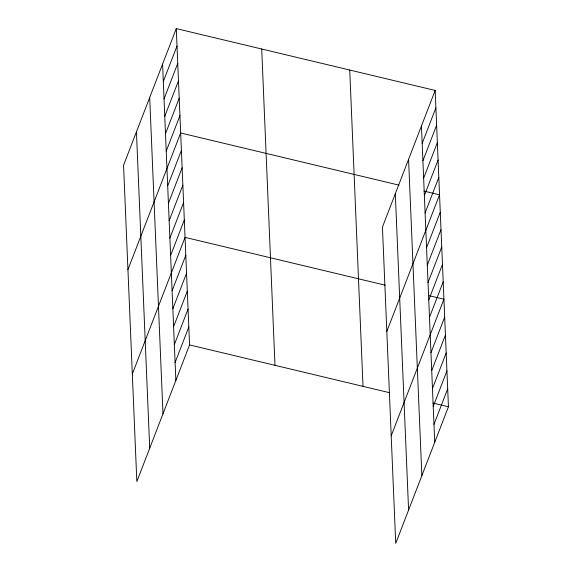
<?xml version="1.0" encoding="UTF-8"?>
<svg xmlns="http://www.w3.org/2000/svg" width="572" height="572" viewBox="0 0 572 572"><rect width="100%" height="100%" fill="white"/><g stroke="black" fill="none" stroke-linecap="round" stroke-linejoin="round"><path stroke-width="0.86" d="M176.283 28.6L123.559 165.236L136.837 481.56L189.561 344.923L176.283 28.6L435.163 90.44L448.441 406.763L395.717 543.4L382.439 227.077L435.163 90.44M163.306 81.531L177.02 45.996M164.035 98.927L177.749 63.392M164.765 116.33L178.478 80.795M165.494 133.726L179.208 98.191M166.223 151.122L179.937 115.587M127.942 269.627L180.666 132.983L398.984 185.135M167.689 185.921L181.395 150.386M168.418 203.317L182.132 167.782M169.148 220.713L182.861 185.178M169.877 238.109L183.591 202.574M170.606 255.512L184.32 219.977M132.325 374.009L185.049 237.373L385.242 285.192M172.093 290.833L185.8 255.298M172.844 308.758L186.558 273.223M173.595 326.683L187.309 291.148M174.346 344.609L188.059 309.073M175.103 362.534L188.81 326.998M422.179 143.372L435.893 107.836M422.908 160.768L436.622 125.232M423.637 178.164L437.351 142.635M424.367 195.567L438.081 160.031M425.103 212.963L438.81 177.427M386.815 331.467L439.539 194.823L424.009 191.112M426.562 247.755L440.268 212.226M427.291 265.158L441.005 229.622M428.02 282.554L441.734 247.018M428.75 299.95L442.463 264.414M429.479 317.346L443.193 281.817M391.198 435.85L443.922 299.213L428.392 295.502M430.966 352.674L444.673 317.138M431.717 370.599L445.431 335.063M432.468 388.524L446.181 352.988M433.218 406.449L446.932 370.913M433.976 424.374L447.683 388.838M189.561 344.923L389.761 392.742M432.904 403.053L448.441 406.763M421.45 125.976L434.727 442.299M408.572 159.338L421.85 475.661M395.309 193.715L408.587 510.038M349.735 70.034L363.013 386.357M261.711 49.006L274.989 365.329M162.577 64.135L175.854 380.459M149.7 97.497L162.977 413.821M136.436 131.875L149.714 448.198"/></g></svg>
